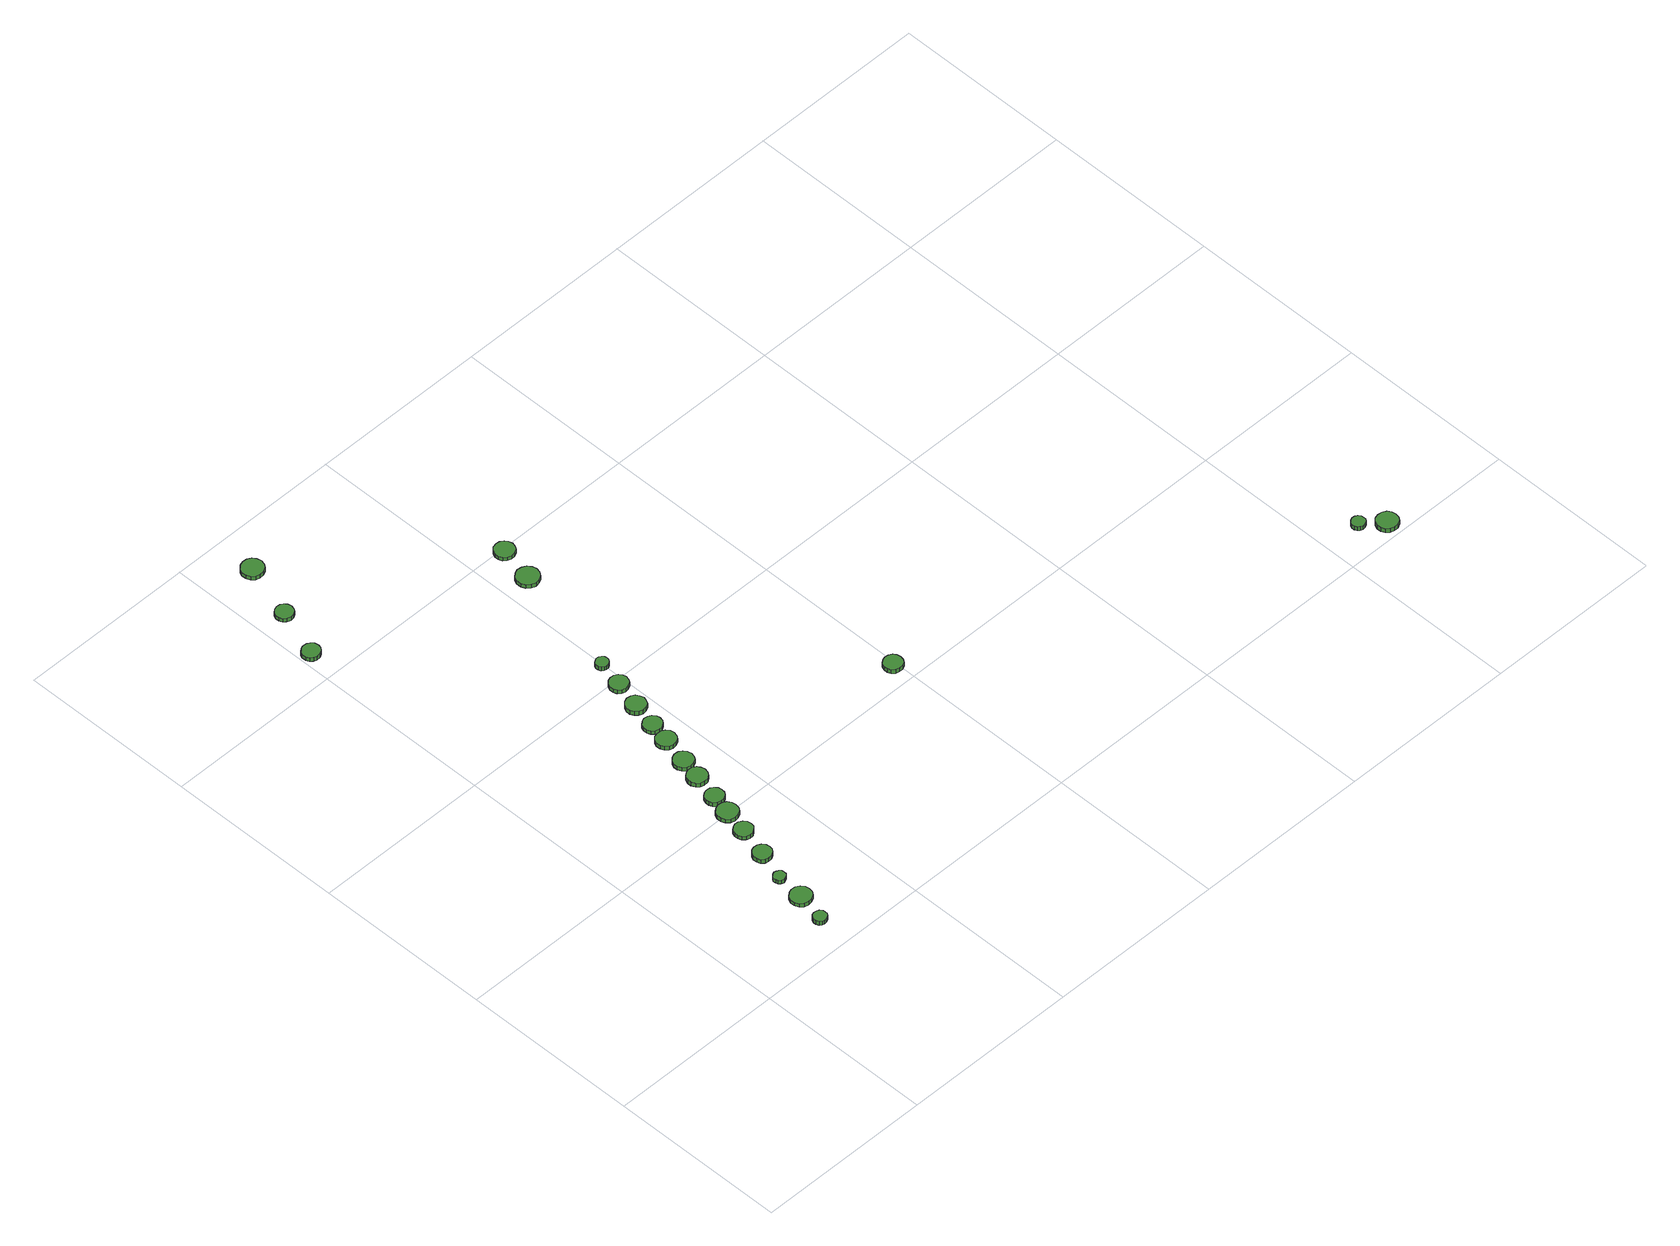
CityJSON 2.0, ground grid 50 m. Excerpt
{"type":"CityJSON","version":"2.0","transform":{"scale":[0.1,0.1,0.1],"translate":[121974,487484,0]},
"CityObjects":{
"tree1":{"type":"SolitaryVegetationObject","attributes":{"function":"something"},"geometry":[{"type":"MultiSurface","lod":"1","boundaries":[[[0,1,2,3,4,5,6,7,8,9,10,11,12,13,14]],[[15,16,17,18,19,20,21,22,23,24,25,26,27,28,29]],[[0,29,28,1]],[[1,28,27,2]],[[2,27,26,3]],[[3,26,25,4]],[[4,25,24,5]],[[5,24,23,6]],[[6,23,22,7]],[[7,22,21,8]],[[8,21,20,9]],[[9,20,19,10]],[[10,19,18,11]],[[11,18,17,12]],[[12,17,16,13]],[[13,16,15,14]],[[14,15,29,0]]]}]},
"tree2":{"type":"SolitaryVegetationObject","attributes":{"function":"something"},"geometry":[{"type":"MultiSurface","lod":"1","boundaries":[[[30,31,32,33,34,35,36,37,38,39,40,41,42,43,44]],[[45,46,47,48,49,50,51,52,53,54,55,56,57,58,59]],[[30,59,58,31]],[[31,58,57,32]],[[32,57,56,33]],[[33,56,55,34]],[[34,55,54,35]],[[35,54,53,36]],[[36,53,52,37]],[[37,52,51,38]],[[38,51,50,39]],[[39,50,49,40]],[[40,49,48,41]],[[41,48,47,42]],[[42,47,46,43]],[[43,46,45,44]],[[44,45,59,30]]]}]},
"tree3":{"type":"SolitaryVegetationObject","attributes":{"function":"something"},"geometry":[{"type":"MultiSurface","lod":"1","boundaries":[[[60,61,62,63,64,65,66,67,68,69,70,71,72,73,74]],[[75,76,77,78,79,80,81,82,83,84,85,86,87,88,89]],[[60,89,88,61]],[[61,88,87,62]],[[62,87,86,63]],[[63,86,85,64]],[[64,85,84,65]],[[65,84,83,66]],[[66,83,82,67]],[[67,82,81,68]],[[68,81,80,69]],[[69,80,79,70]],[[70,79,78,71]],[[71,78,77,72]],[[72,77,76,73]],[[73,76,75,74]],[[74,75,89,60]]]}]},
"tree4":{"type":"SolitaryVegetationObject","attributes":{"function":"something"},"geometry":[{"type":"MultiSurface","lod":"1","boundaries":[[[90,91,92,93,94,95,96,97,98,99,100,101,102,103,104]],[[105,106,107,108,109,110,111,112,113,114,115,116,117,118,119]],[[90,119,118,91]],[[91,118,117,92]],[[92,117,116,93]],[[93,116,115,94]],[[94,115,114,95]],[[95,114,113,96]],[[96,113,112,97]],[[97,112,111,98]],[[98,111,110,99]],[[99,110,109,100]],[[100,109,108,101]],[[101,108,107,102]],[[102,107,106,103]],[[103,106,105,104]],[[104,105,119,90]]]}]},
"tree5":{"type":"SolitaryVegetationObject","attributes":{"function":"something"},"geometry":[{"type":"MultiSurface","lod":"1","boundaries":[[[120,121,122,123,124,125,126,127,128,129,130,131,132,133,134]],[[135,136,137,138,139,140,141,142,143,144,145,146,147,148,149]],[[120,149,148,121]],[[121,148,147,122]],[[122,147,146,123]],[[123,146,145,124]],[[124,145,144,125]],[[125,144,143,126]],[[126,143,142,127]],[[127,142,141,128]],[[128,141,140,129]],[[129,140,139,130]],[[130,139,138,131]],[[131,138,137,132]],[[132,137,136,133]],[[133,136,135,134]],[[134,135,149,120]]]}]},
"tree6":{"type":"SolitaryVegetationObject","attributes":{"function":"something"},"geometry":[{"type":"MultiSurface","lod":"1","boundaries":[[[150,151,152,153,154,155,156,157,158,159,160,161,162,163,164]],[[165,166,167,168,169,170,171,172,173,174,175,176,177,178,179]],[[150,179,178,151]],[[151,178,177,152]],[[152,177,176,153]],[[153,176,175,154]],[[154,175,174,155]],[[155,174,173,156]],[[156,173,172,157]],[[157,172,171,158]],[[158,171,170,159]],[[159,170,169,160]],[[160,169,168,161]],[[161,168,167,162]],[[162,167,166,163]],[[163,166,165,164]],[[164,165,179,150]]]}]},
"tree7":{"type":"SolitaryVegetationObject","attributes":{"function":"something"},"geometry":[{"type":"MultiSurface","lod":"1","boundaries":[[[180,181,182,183,184,185,186,187,188,189,190,191,192,193,194]],[[195,196,197,198,199,200,201,202,203,204,205,206,207,208,209]],[[180,209,208,181]],[[181,208,207,182]],[[182,207,206,183]],[[183,206,205,184]],[[184,205,204,185]],[[185,204,203,186]],[[186,203,202,187]],[[187,202,201,188]],[[188,201,200,189]],[[189,200,199,190]],[[190,199,198,191]],[[191,198,197,192]],[[192,197,196,193]],[[193,196,195,194]],[[194,195,209,180]]]}]},
"tree8":{"type":"SolitaryVegetationObject","attributes":{"function":"something"},"geometry":[{"type":"MultiSurface","lod":"1","boundaries":[[[210,211,212,213,214,215,216,217,218,219,220,221,222,223,224]],[[225,226,227,228,229,230,231,232,233,234,235,236,237,238,239]],[[210,239,238,211]],[[211,238,237,212]],[[212,237,236,213]],[[213,236,235,214]],[[214,235,234,215]],[[215,234,233,216]],[[216,233,232,217]],[[217,232,231,218]],[[218,231,230,219]],[[219,230,229,220]],[[220,229,228,221]],[[221,228,227,222]],[[222,227,226,223]],[[223,226,225,224]],[[224,225,239,210]]]}]},
"tree9":{"type":"SolitaryVegetationObject","attributes":{"function":"something"},"geometry":[{"type":"MultiSurface","lod":"1","boundaries":[[[240,241,242,243,244,245,246,247,248,249,250,251,252,253,254]],[[255,256,257,258,259,260,261,262,263,264,265,266,267,268,269]],[[240,269,268,241]],[[241,268,267,242]],[[242,267,266,243]],[[243,266,265,244]],[[244,265,264,245]],[[245,264,263,246]],[[246,263,262,247]],[[247,262,261,248]],[[248,261,260,249]],[[249,260,259,250]],[[250,259,258,251]],[[251,258,257,252]],[[252,257,256,253]],[[253,256,255,254]],[[254,255,269,240]]]}]},
"tree10":{"type":"SolitaryVegetationObject","attributes":{"function":"something"},"geometry":[{"type":"MultiSurface","lod":"1","boundaries":[[[270,271,272,273,274,275,276,277,278,279,280,281,282,283,284]],[[285,286,287,288,289,290,291,292,293,294,295,296,297,298,299]],[[270,299,298,271]],[[271,298,297,272]],[[272,297,296,273]],[[273,296,295,274]],[[274,295,294,275]],[[275,294,293,276]],[[276,293,292,277]],[[277,292,291,278]],[[278,291,290,279]],[[279,290,289,280]],[[280,289,288,281]],[[281,288,287,282]],[[282,287,286,283]],[[283,286,285,284]],[[284,285,299,270]]]}]},
"tree11":{"type":"SolitaryVegetationObject","attributes":{"function":"something"},"geometry":[{"type":"MultiSurface","lod":"1","boundaries":[[[300,301,302,303,304,305,306,307,308,309,310,311,312,313,314]],[[315,316,317,318,319,320,321,322,323,324,325,326,327,328,329]],[[300,329,328,301]],[[301,328,327,302]],[[302,327,326,303]],[[303,326,325,304]],[[304,325,324,305]],[[305,324,323,306]],[[306,323,322,307]],[[307,322,321,308]],[[308,321,320,309]],[[309,320,319,310]],[[310,319,318,311]],[[311,318,317,312]],[[312,317,316,313]],[[313,316,315,314]],[[314,315,329,300]]]}]},
"tree12":{"type":"SolitaryVegetationObject","attributes":{"function":"something"},"geometry":[{"type":"MultiSurface","lod":"1","boundaries":[[[330,331,332,333,334,335,336,337,338,339,340,341,342,343,344]],[[345,346,347,348,349,350,351,352,353,354,355,356,357,358,359]],[[330,359,358,331]],[[331,358,357,332]],[[332,357,356,333]],[[333,356,355,334]],[[334,355,354,335]],[[335,354,353,336]],[[336,353,352,337]],[[337,352,351,338]],[[338,351,350,339]],[[339,350,349,340]],[[340,349,348,341]],[[341,348,347,342]],[[342,347,346,343]],[[343,346,345,344]],[[344,345,359,330]]]}]},
"tree13":{"type":"SolitaryVegetationObject","attributes":{"function":"something"},"geometry":[{"type":"MultiSurface","lod":"1","boundaries":[[[360,361,362,363,364,365,366,367,368,369,370,371,372,373,374]],[[375,376,377,378,379,380,381,382,383,384,385,386,387,388,389]],[[360,389,388,361]],[[361,388,387,362]],[[362,387,386,363]],[[363,386,385,364]],[[364,385,384,365]],[[365,384,383,366]],[[366,383,382,367]],[[367,382,381,368]],[[368,381,380,369]],[[369,380,379,370]],[[370,379,378,371]],[[371,378,377,372]],[[372,377,376,373]],[[373,376,375,374]],[[374,375,389,360]]]}]},
"tree14":{"type":"SolitaryVegetationObject","attributes":{"function":"something"},"geometry":[{"type":"MultiSurface","lod":"1","boundaries":[[[390,391,392,393,394,395,396,397,398,399,400,401,402,403,404]],[[405,406,407,408,409,410,411,412,413,414,415,416,417,418,419]],[[390,419,418,391]],[[391,418,417,392]],[[392,417,416,393]],[[393,416,415,394]],[[394,415,414,395]],[[395,414,413,396]],[[396,413,412,397]],[[397,412,411,398]],[[398,411,410,399]],[[399,410,409,400]],[[400,409,408,401]],[[401,408,407,402]],[[402,407,406,403]],[[403,406,405,404]],[[404,405,419,390]]]}]},
"tree15":{"type":"SolitaryVegetationObject","attributes":{"function":"something"},"geometry":[{"type":"MultiSurface","lod":"1","boundaries":[[[420,421,422,423,424,425,426,427,428,429,430,431,432,433,434]],[[435,436,437,438,439,440,441,442,443,444,445,446,447,448,449]],[[420,449,448,421]],[[421,448,447,422]],[[422,447,446,423]],[[423,446,445,424]],[[424,445,444,425]],[[425,444,443,426]],[[426,443,442,427]],[[427,442,441,428]],[[428,441,440,429]],[[429,440,439,430]],[[430,439,438,431]],[[431,438,437,432]],[[432,437,436,433]],[[433,436,435,434]],[[434,435,449,420]]]}]},
"tree16":{"type":"SolitaryVegetationObject","attributes":{"function":"something"},"geometry":[{"type":"MultiSurface","lod":"1","boundaries":[[[450,451,452,453,454,455,456,457,458,459,460,461,462,463,464]],[[465,466,467,468,469,470,471,472,473,474,475,476,477,478,479]],[[450,479,478,451]],[[451,478,477,452]],[[452,477,476,453]],[[453,476,475,454]],[[454,475,474,455]],[[455,474,473,456]],[[456,473,472,457]],[[457,472,471,458]],[[458,471,470,459]],[[459,470,469,460]],[[460,469,468,461]],[[461,468,467,462]],[[462,467,466,463]],[[463,466,465,464]],[[464,465,479,450]]]}]},
"tree17":{"type":"SolitaryVegetationObject","attributes":{"function":"something"},"geometry":[{"type":"MultiSurface","lod":"1","boundaries":[[[480,481,482,483,484,485,486,487,488,489,490,491,492,493,494]],[[495,496,497,498,499,500,501,502,503,504,505,506,507,508,509]],[[480,509,508,481]],[[481,508,507,482]],[[482,507,506,483]],[[483,506,505,484]],[[484,505,504,485]],[[485,504,503,486]],[[486,503,502,487]],[[487,502,501,488]],[[488,501,500,489]],[[489,500,499,490]],[[490,499,498,491]],[[491,498,497,492]],[[492,497,496,493]],[[493,496,495,494]],[[494,495,509,480]]]}]},
"tree18":{"type":"SolitaryVegetationObject","attributes":{"function":"something"},"geometry":[{"type":"MultiSurface","lod":"1","boundaries":[[[510,511,512,513,514,515,516,517,518,519,520,521,522,523,524]],[[525,526,527,528,529,530,531,532,533,534,535,536,537,538,539]],[[510,539,538,511]],[[511,538,537,512]],[[512,537,536,513]],[[513,536,535,514]],[[514,535,534,515]],[[515,534,533,516]],[[516,533,532,517]],[[517,532,531,518]],[[518,531,530,519]],[[519,530,529,520]],[[520,529,528,521]],[[521,528,527,522]],[[522,527,526,523]],[[523,526,525,524]],[[524,525,539,510]]]}]},
"tree19":{"type":"SolitaryVegetationObject","attributes":{"function":"something"},"geometry":[{"type":"MultiSurface","lod":"1","boundaries":[[[540,541,542,543,544,545,546,547,548,549,550,551,552,553,554]],[[555,556,557,558,559,560,561,562,563,564,565,566,567,568,569]],[[540,569,568,541]],[[541,568,567,542]],[[542,567,566,543]],[[543,566,565,544]],[[544,565,564,545]],[[545,564,563,546]],[[546,563,562,547]],[[547,562,561,548]],[[548,561,560,549]],[[549,560,559,550]],[[550,559,558,551]],[[551,558,557,552]],[[552,557,556,553]],[[553,556,555,554]],[[554,555,569,540]]]}]},
"tree20":{"type":"SolitaryVegetationObject","attributes":{"function":"something"},"geometry":[{"type":"MultiSurface","lod":"1","boundaries":[[[570,571,572,573,574,575,576,577,578,579,580,581,582,583,584]],[[585,586,587,588,589,590,591,592,593,594,595,596,597,598,599]],[[570,599,598,571]],[[571,598,597,572]],[[572,597,596,573]],[[573,596,595,574]],[[574,595,594,575]],[[575,594,593,576]],[[576,593,592,577]],[[577,592,591,578]],[[578,591,590,579]],[[579,590,589,580]],[[580,589,588,581]],[[581,588,587,582]],[[582,587,586,583]],[[583,586,585,584]],[[584,585,599,570]]]}]},
"tree21":{"type":"SolitaryVegetationObject","attributes":{"function":"something"},"geometry":[{"type":"MultiSurface","lod":"1","boundaries":[[[600,601,602,603,604,605,606,607,608,609,610,611,612,613,614]],[[615,616,617,618,619,620,621,622,623,624,625,626,627,628,629]],[[600,629,628,601]],[[601,628,627,602]],[[602,627,626,603]],[[603,626,625,604]],[[604,625,624,605]],[[605,624,623,606]],[[606,623,622,607]],[[607,622,621,608]],[[608,621,620,609]],[[609,620,619,610]],[[610,619,618,611]],[[611,618,617,612]],[[612,617,616,613]],[[613,616,615,614]],[[614,615,629,600]]]}]},
"tree22":{"type":"SolitaryVegetationObject","attributes":{"function":"something"},"geometry":[{"type":"MultiSurface","lod":"1","boundaries":[[[630,631,632,633,634,635,636,637,638,639,640,641,642,643,644]],[[645,646,647,648,649,650,651,652,653,654,655,656,657,658,659]],[[630,659,658,631]],[[631,658,657,632]],[[632,657,656,633]],[[633,656,655,634]],[[634,655,654,635]],[[635,654,653,636]],[[636,653,652,637]],[[637,652,651,638]],[[638,651,650,639]],[[639,650,649,640]],[[640,649,648,641]],[[641,648,647,642]],[[642,647,646,643]],[[643,646,645,644]],[[644,645,659,630]]]}]}
},
"vertices":[
[289,97,15],[288,104,15],[283,111,15],[276,114,15],[268,115,15],[261,113,15],[255,108,15],[252,100,15],[252,93,15],[255,85,15],[261,80,15],[268,78,15],[276,79,15],[283,83,15],[288,89,15],[288,89,2],[283,83,2],[276,79,2],[268,78,2],[261,80,2],[255,85,2],[252,93,2],[252,100,2],[255,108,2],[261,113,2],[268,115,2],[276,114,2],[283,111,2],[288,104,2],[289,97,2],
[317,179,14],[315,191,14],[308,201,14],[297,207,14],[285,208,14],[273,204,14],[264,196,14],[259,185,14],[259,173,14],[264,161,14],[273,153,14],[285,150,14],[297,151,14],[308,157,14],[315,167,14],[315,167,2],[308,157,2],[297,151,2],[285,150,2],[273,153,2],[264,161,2],[259,173,2],[259,185,2],[264,196,2],[273,204,2],[285,208,2],[297,207,2],[308,201,2],[315,191,2],[317,179,2],
[314,261,13],[313,268,13],[308,273,13],[302,277,13],[296,278,13],[289,275,13],[284,271,13],[281,265,13],[281,258,13],[284,251,13],[289,247,13],[296,244,13],[302,245,13],[308,249,13],[313,254,13],[313,254,1],[308,249,1],[302,245,1],[296,244,1],[289,247,1],[284,251,1],[281,258,1],[281,265,1],[284,271,1],[289,275,1],[296,278,1],[302,277,1],[308,273,1],[313,268,1],[314,261,1],
[349,344,14],[347,355,14],[340,364,14],[331,369,14],[320,370,14],[310,367,14],[302,360,14],[298,350,14],[298,339,14],[302,329,14],[310,322,14],[320,319,14],[331,320,14],[340,325,14],[347,334,14],[347,334,1],[340,325,1],[331,320,1],[320,319,1],[310,322,1],[302,329,1],[298,339,1],[298,350,1],[302,360,1],[310,367,1],[320,370,1],[331,369,1],[340,364,1],[347,355,1],[349,344,1],
[372,431,13],[370,442,13],[363,450,13],[354,456,13],[343,457,13],[333,453,13],[325,446,13],[321,436,13],[321,426,13],[325,416,13],[333,409,13],[343,405,13],[354,406,13],[363,412,13],[370,420,13],[370,420,1],[363,412,1],[354,406,1],[343,405,1],[333,409,1],[325,416,1],[321,426,1],[321,436,1],[325,446,1],[333,453,1],[343,457,1],[354,456,1],[363,450,1],[370,442,1],[372,431,1],
[54,1582,18],[52,1593,18],[45,1601,18],[37,1606,18],[26,1607,18],[17,1604,18],[9,1597,18],[5,1588,18],[5,1577,18],[9,1568,18],[17,1561,18],[26,1558,18],[37,1559,18],[45,1564,18],[52,1572,18],[52,1572,5],[45,1564,5],[37,1559,5],[26,1558,5],[17,1561,5],[9,1568,5],[5,1577,5],[5,1588,5],[9,1597,5],[17,1604,5],[26,1607,5],[37,1606,5],[45,1601,5],[52,1593,5],[54,1582,5],
[390,500,14],[388,512,14],[381,522,14],[370,528,14],[358,529,14],[346,525,14],[337,517,14],[332,506,14],[332,494,14],[337,483,14],[346,474,14],[358,471,14],[370,472,14],[381,478,14],[388,488,14],[388,488,2],[381,478,2],[370,472,2],[358,471,2],[346,474,2],[337,483,2],[332,494,2],[332,506,2],[337,517,2],[346,525,2],[358,529,2],[370,528,2],[381,522,2],[388,512,2],[390,500,2],
[401,558,15],[399,568,15],[392,577,15],[383,582,15],[372,583,15],[362,580,15],[354,573,15],[350,563,15],[350,552,15],[354,542,15],[362,535,15],[372,532,15],[383,533,15],[392,538,15],[399,547,15],[399,547,2],[392,538,2],[383,533,2],[372,532,2],[362,535,2],[354,542,2],[350,552,2],[350,563,2],[354,573,2],[362,580,2],[372,583,2],[383,582,2],[392,577,2],[399,568,2],[401,558,2],
[421,634,14],[418,646,14],[412,655,14],[402,661,14],[390,662,14],[379,658,14],[371,651,14],[366,640,14],[366,629,14],[371,618,14],[379,610,14],[390,607,14],[402,608,14],[412,614,14],[418,623,14],[418,623,1],[412,614,1],[402,608,1],[390,607,1],[379,610,1],[371,618,1],[366,629,1],[366,640,1],[371,651,1],[379,658,1],[390,662,1],[402,661,1],[412,655,1],[418,646,1],[421,634,1],
[99,1718,20],[97,1728,20],[91,1736,20],[82,1741,20],[72,1742,20],[62,1739,20],[54,1732,20],[50,1723,20],[50,1713,20],[54,1703,20],[62,1697,20],[72,1693,20],[82,1694,20],[91,1700,20],[97,1708,20],[97,1708,8],[91,1700,8],[82,1694,8],[72,1693,8],[62,1697,8],[54,1703,8],[50,1713,8],[50,1723,8],[54,1732,8],[62,1739,8],[72,1742,8],[82,1741,8],[91,1736,8],[97,1728,8],[99,1718,8],
[435,694,14],[432,706,14],[426,715,14],[416,721,14],[404,722,14],[393,718,14],[385,711,14],[380,700,14],[380,688,14],[385,678,14],[393,670,14],[404,667,14],[416,668,14],[426,674,14],[432,683,14],[432,683,2],[426,674,2],[416,668,2],[404,667,2],[393,670,2],[385,678,2],[380,688,2],[380,700,2],[385,711,2],[393,718,2],[404,722,2],[416,721,2],[426,715,2],[432,706,2],[435,694,2],
[453,771,16],[451,782,16],[444,792,16],[434,797,16],[422,798,16],[411,795,16],[403,787,16],[398,777,16],[398,765,16],[403,755,16],[411,747,16],[422,743,16],[434,745,16],[444,750,16],[451,760,16],[451,760,4],[444,750,4],[434,745,4],[422,743,4],[411,747,4],[403,755,4],[398,765,4],[398,777,4],[403,787,4],[411,795,4],[422,798,4],[434,797,4],[444,792,4],[451,782,4],[453,771,4],
[152,1872,23],[149,1885,23],[142,1895,23],[131,1901,23],[118,1902,23],[106,1898,23],[97,1890,23],[92,1879,23],[92,1866,23],[97,1855,23],[106,1846,23],[118,1842,23],[131,1844,23],[142,1850,23],[149,1860,23],[149,1860,10],[142,1850,10],[131,1844,10],[118,1842,10],[106,1846,10],[97,1855,10],[92,1866,10],[92,1879,10],[97,1890,10],[106,1898,10],[118,1902,10],[131,1901,10],[142,1895,10],[149,1885,10],[152,1872,10],
[464,830,16],[462,840,16],[455,849,16],[446,854,16],[435,856,16],[425,852,16],[417,845,16],[413,835,16],[413,824,16],[417,815,16],[425,807,16],[435,804,16],[446,805,16],[455,811,16],[462,819,16],[462,819,4],[455,811,4],[446,805,4],[435,804,4],[425,807,4],[417,815,4],[413,824,4],[413,835,4],[417,845,4],[425,852,4],[435,856,4],[446,854,4],[455,849,4],[462,840,4],[464,830,4],
[482,902,19],[479,913,19],[473,923,19],[463,928,19],[451,930,19],[440,926,19],[432,918,19],[427,908,19],[427,896,19],[432,886,19],[440,878,19],[451,874,19],[463,876,19],[473,881,19],[479,891,19],[479,891,6],[473,881,6],[463,876,6],[451,874,6],[440,878,6],[432,886,6],[427,896,6],[427,908,6],[432,918,6],[440,926,6],[451,930,6],[463,928,6],[473,923,6],[479,913,6],[482,902,6],
[499,979,22],[497,989,22],[490,998,22],[481,1003,22],[470,1004,22],[460,1001,22],[452,994,22],[448,984,22],[448,973,22],[452,963,22],[460,956,22],[470,953,22],[481,954,22],[490,959,22],[497,968,22],[497,968,9],[490,959,9],[481,954,9],[470,953,9],[460,956,9],[452,963,9],[448,973,9],[448,984,9],[452,994,9],[460,1001,9],[470,1004,9],[481,1003,9],[490,998,9],[497,989,9],[499,979,9],
[506,1051,28],[505,1058,28],[500,1064,28],[494,1068,28],[487,1069,28],[480,1066,28],[474,1061,28],[471,1055,28],[471,1047,28],[474,1040,28],[480,1035,28],[487,1033,28],[494,1034,28],[500,1038,28],[505,1044,28],[505,1044,15],[500,1038,15],[494,1034,15],[487,1033,15],[480,1035,15],[474,1040,15],[471,1047,15],[471,1055,15],[474,1061,15],[480,1066,15],[487,1069,15],[494,1068,15],[500,1064,15],[505,1058,15],[506,1051,15],
[596,1378,29],[593,1390,29],[585,1401,29],[574,1407,29],[561,1409,29],[549,1405,29],[539,1396,29],[534,1384,29],[534,1371,29],[539,1359,29],[549,1350,29],[561,1346,29],[574,1348,29],[585,1354,29],[593,1365,29],[593,1365,17],[585,1354,17],[574,1348,17],[561,1346,17],[549,1350,17],[539,1359,17],[534,1371,17],[534,1384,17],[539,1396,17],[549,1405,17],[561,1409,17],[574,1407,17],[585,1401,17],[593,1390,17],[596,1378,17],
[614,1478,30],[611,1489,30],[605,1498,30],[595,1504,30],[583,1505,30],[572,1502,30],[564,1494,30],[559,1483,30],[559,1472,30],[564,1461,30],[572,1454,30],[583,1450,30],[595,1451,30],[605,1457,30],[611,1466,30],[611,1466,18],[605,1457,18],[595,1451,18],[583,1450,18],[572,1454,18],[564,1461,18],[559,1472,18],[559,1483,18],[564,1494,18],[572,1502,18],[583,1505,18],[595,1504,18],[605,1498,18],[611,1489,18],[614,1478,18],
[1008,552,26],[1006,563,26],[1000,572,26],[990,577,26],[980,578,26],[969,575,26],[961,568,26],[957,558,26],[957,547,26],[961,537,26],[969,530,26],[980,527,26],[990,528,26],[1000,533,26],[1006,542,26],[1006,542,13],[1000,533,13],[990,528,13],[980,527,13],[969,530,13],[961,537,13],[957,547,13],[957,558,13],[961,568,13],[969,575,13],[980,578,13],[990,577,13],[1000,572,13],[1006,563,13],[1008,552,13],
[2120,82,25],[2119,90,25],[2114,96,25],[2107,100,25],[2099,101,25],[2092,98,25],[2086,93,25],[2083,86,25],[2083,78,25],[2086,71,25],[2092,66,25],[2099,63,25],[2107,64,25],[2114,68,25],[2119,74,25],[2119,74,12],[2114,68,12],[2107,64,12],[2099,63,12],[2092,66,12],[2086,71,12],[2083,78,12],[2083,86,12],[2086,93,12],[2092,98,12],[2099,101,12],[2107,100,12],[2114,96,12],[2119,90,12],[2120,82,12],
[2182,35,25],[2180,47,25],[2173,57,25],[2162,63,25],[2150,64,25],[2138,61,25],[2129,52,25],[2124,41,25],[2124,29,25],[2129,18,25],[2138,10,25],[2150,6,25],[2162,7,25],[2173,13,25],[2180,23,25],[2180,23,12],[2173,13,12],[2162,7,12],[2150,6,12],[2138,10,12],[2129,18,12],[2124,29,12],[2124,41,12],[2129,52,12],[2138,61,12],[2150,64,12],[2162,63,12],[2173,57,12],[2180,47,12],[2182,35,12]
]}
